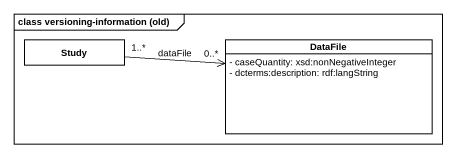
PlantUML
@startuml
mainframe class versioning-information (old)
hide circle
hide empty members
skinparam classAttributeIconSize 0
class Study #FFFFFF
class DataFile #FFFFFF {
  - caseQuantity: xsd:nonNegativeInteger
  - dcterms:description: rdf:langString
}
Study "1..*" -right-> "0..*" DataFile : dataFile
@enduml
